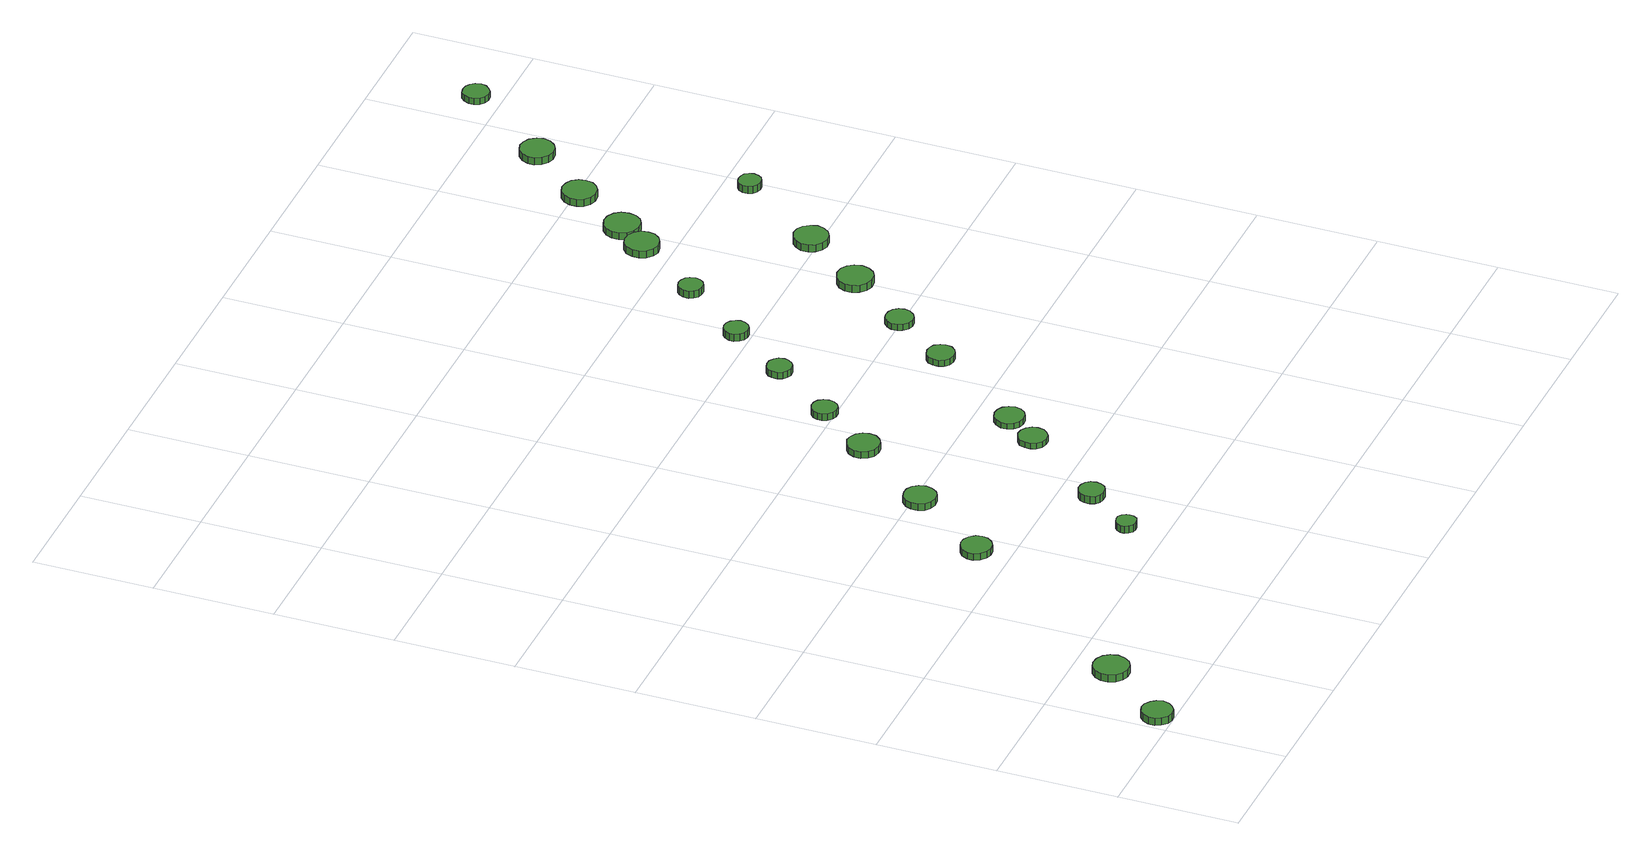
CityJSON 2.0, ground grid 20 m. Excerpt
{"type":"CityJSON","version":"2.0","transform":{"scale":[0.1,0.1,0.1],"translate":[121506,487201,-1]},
"CityObjects":{
"tree1":{"type":"SolitaryVegetationObject","attributes":{"function":"something"},"geometry":[{"type":"MultiSurface","lod":"1","boundaries":[[[0,1,2,3,4,5,6,7,8,9,10,11,12,13,14]],[[15,16,17,18,19,20,21,22,23,24,25,26,27,28,29]],[[0,29,28,1]],[[1,28,27,2]],[[2,27,26,3]],[[3,26,25,4]],[[4,25,24,5]],[[5,24,23,6]],[[6,23,22,7]],[[7,22,21,8]],[[8,21,20,9]],[[9,20,19,10]],[[10,19,18,11]],[[11,18,17,12]],[[12,17,16,13]],[[13,16,15,14]],[[14,15,29,0]]]}]},
"tree2":{"type":"SolitaryVegetationObject","attributes":{"function":"something"},"geometry":[{"type":"MultiSurface","lod":"1","boundaries":[[[30,31,32,33,34,35,36,37,38,39,40,41,42,43,44]],[[45,46,47,48,49,50,51,52,53,54,55,56,57,58,59]],[[30,59,58,31]],[[31,58,57,32]],[[32,57,56,33]],[[33,56,55,34]],[[34,55,54,35]],[[35,54,53,36]],[[36,53,52,37]],[[37,52,51,38]],[[38,51,50,39]],[[39,50,49,40]],[[40,49,48,41]],[[41,48,47,42]],[[42,47,46,43]],[[43,46,45,44]],[[44,45,59,30]]]}]},
"tree3":{"type":"SolitaryVegetationObject","attributes":{"function":"something"},"geometry":[{"type":"MultiSurface","lod":"1","boundaries":[[[60,61,62,63,64,65,66,67,68,69,70,71,72,73,74]],[[75,76,77,78,79,80,81,82,83,84,85,86,87,88,89]],[[60,89,88,61]],[[61,88,87,62]],[[62,87,86,63]],[[63,86,85,64]],[[64,85,84,65]],[[65,84,83,66]],[[66,83,82,67]],[[67,82,81,68]],[[68,81,80,69]],[[69,80,79,70]],[[70,79,78,71]],[[71,78,77,72]],[[72,77,76,73]],[[73,76,75,74]],[[74,75,89,60]]]}]},
"tree4":{"type":"SolitaryVegetationObject","attributes":{"function":"something"},"geometry":[{"type":"MultiSurface","lod":"1","boundaries":[[[90,91,92,93,94,95,96,97,98,99,100,101,102,103,104]],[[105,106,107,108,109,110,111,112,113,114,115,116,117,118,119]],[[90,119,118,91]],[[91,118,117,92]],[[92,117,116,93]],[[93,116,115,94]],[[94,115,114,95]],[[95,114,113,96]],[[96,113,112,97]],[[97,112,111,98]],[[98,111,110,99]],[[99,110,109,100]],[[100,109,108,101]],[[101,108,107,102]],[[102,107,106,103]],[[103,106,105,104]],[[104,105,119,90]]]}]},
"tree5":{"type":"SolitaryVegetationObject","attributes":{"function":"something"},"geometry":[{"type":"MultiSurface","lod":"1","boundaries":[[[120,121,122,123,124,125,126,127,128,129,130,131,132,133,134]],[[135,136,137,138,139,140,141,142,143,144,145,146,147,148,149]],[[120,149,148,121]],[[121,148,147,122]],[[122,147,146,123]],[[123,146,145,124]],[[124,145,144,125]],[[125,144,143,126]],[[126,143,142,127]],[[127,142,141,128]],[[128,141,140,129]],[[129,140,139,130]],[[130,139,138,131]],[[131,138,137,132]],[[132,137,136,133]],[[133,136,135,134]],[[134,135,149,120]]]}]},
"tree6":{"type":"SolitaryVegetationObject","attributes":{"function":"something"},"geometry":[{"type":"MultiSurface","lod":"1","boundaries":[[[150,151,152,153,154,155,156,157,158,159,160,161,162,163,164]],[[165,166,167,168,169,170,171,172,173,174,175,176,177,178,179]],[[150,179,178,151]],[[151,178,177,152]],[[152,177,176,153]],[[153,176,175,154]],[[154,175,174,155]],[[155,174,173,156]],[[156,173,172,157]],[[157,172,171,158]],[[158,171,170,159]],[[159,170,169,160]],[[160,169,168,161]],[[161,168,167,162]],[[162,167,166,163]],[[163,166,165,164]],[[164,165,179,150]]]}]},
"tree7":{"type":"SolitaryVegetationObject","attributes":{"function":"something"},"geometry":[{"type":"MultiSurface","lod":"1","boundaries":[[[180,181,182,183,184,185,186,187,188,189,190,191,192,193,194]],[[195,196,197,198,199,200,201,202,203,204,205,206,207,208,209]],[[180,209,208,181]],[[181,208,207,182]],[[182,207,206,183]],[[183,206,205,184]],[[184,205,204,185]],[[185,204,203,186]],[[186,203,202,187]],[[187,202,201,188]],[[188,201,200,189]],[[189,200,199,190]],[[190,199,198,191]],[[191,198,197,192]],[[192,197,196,193]],[[193,196,195,194]],[[194,195,209,180]]]}]},
"tree8":{"type":"SolitaryVegetationObject","attributes":{"function":"something"},"geometry":[{"type":"MultiSurface","lod":"1","boundaries":[[[210,211,212,213,214,215,216,217,218,219,220,221,222,223,224]],[[225,226,227,228,229,230,231,232,233,234,235,236,237,238,239]],[[210,239,238,211]],[[211,238,237,212]],[[212,237,236,213]],[[213,236,235,214]],[[214,235,234,215]],[[215,234,233,216]],[[216,233,232,217]],[[217,232,231,218]],[[218,231,230,219]],[[219,230,229,220]],[[220,229,228,221]],[[221,228,227,222]],[[222,227,226,223]],[[223,226,225,224]],[[224,225,239,210]]]}]},
"tree9":{"type":"SolitaryVegetationObject","attributes":{"function":"something"},"geometry":[{"type":"MultiSurface","lod":"1","boundaries":[[[240,241,242,243,244,245,246,247,248,249,250,251,252,253,254]],[[255,256,257,258,259,260,261,262,263,264,265,266,267,268,269]],[[240,269,268,241]],[[241,268,267,242]],[[242,267,266,243]],[[243,266,265,244]],[[244,265,264,245]],[[245,264,263,246]],[[246,263,262,247]],[[247,262,261,248]],[[248,261,260,249]],[[249,260,259,250]],[[250,259,258,251]],[[251,258,257,252]],[[252,257,256,253]],[[253,256,255,254]],[[254,255,269,240]]]}]},
"tree10":{"type":"SolitaryVegetationObject","attributes":{"function":"something"},"geometry":[{"type":"MultiSurface","lod":"1","boundaries":[[[270,271,272,273,274,275,276,277,278,279,280,281,282,283,284]],[[285,286,287,288,289,290,291,292,293,294,295,296,297,298,299]],[[270,299,298,271]],[[271,298,297,272]],[[272,297,296,273]],[[273,296,295,274]],[[274,295,294,275]],[[275,294,293,276]],[[276,293,292,277]],[[277,292,291,278]],[[278,291,290,279]],[[279,290,289,280]],[[280,289,288,281]],[[281,288,287,282]],[[282,287,286,283]],[[283,286,285,284]],[[284,285,299,270]]]}]},
"tree11":{"type":"SolitaryVegetationObject","attributes":{"function":"something"},"geometry":[{"type":"MultiSurface","lod":"1","boundaries":[[[300,301,302,303,304,305,306,307,308,309,310,311,312,313,314]],[[315,316,317,318,319,320,321,322,323,324,325,326,327,328,329]],[[300,329,328,301]],[[301,328,327,302]],[[302,327,326,303]],[[303,326,325,304]],[[304,325,324,305]],[[305,324,323,306]],[[306,323,322,307]],[[307,322,321,308]],[[308,321,320,309]],[[309,320,319,310]],[[310,319,318,311]],[[311,318,317,312]],[[312,317,316,313]],[[313,316,315,314]],[[314,315,329,300]]]}]},
"tree12":{"type":"SolitaryVegetationObject","attributes":{"function":"something"},"geometry":[{"type":"MultiSurface","lod":"1","boundaries":[[[330,331,332,333,334,335,336,337,338,339,340,341,342,343,344]],[[345,346,347,348,349,350,351,352,353,354,355,356,357,358,359]],[[330,359,358,331]],[[331,358,357,332]],[[332,357,356,333]],[[333,356,355,334]],[[334,355,354,335]],[[335,354,353,336]],[[336,353,352,337]],[[337,352,351,338]],[[338,351,350,339]],[[339,350,349,340]],[[340,349,348,341]],[[341,348,347,342]],[[342,347,346,343]],[[343,346,345,344]],[[344,345,359,330]]]}]},
"tree13":{"type":"SolitaryVegetationObject","attributes":{"function":"something"},"geometry":[{"type":"MultiSurface","lod":"1","boundaries":[[[360,361,362,363,364,365,366,367,368,369,370,371,372,373,374]],[[375,376,377,378,379,380,381,382,383,384,385,386,387,388,389]],[[360,389,388,361]],[[361,388,387,362]],[[362,387,386,363]],[[363,386,385,364]],[[364,385,384,365]],[[365,384,383,366]],[[366,383,382,367]],[[367,382,381,368]],[[368,381,380,369]],[[369,380,379,370]],[[370,379,378,371]],[[371,378,377,372]],[[372,377,376,373]],[[373,376,375,374]],[[374,375,389,360]]]}]},
"tree14":{"type":"SolitaryVegetationObject","attributes":{"function":"something"},"geometry":[{"type":"MultiSurface","lod":"1","boundaries":[[[390,391,392,393,394,395,396,397,398,399,400,401,402,403,404]],[[405,406,407,408,409,410,411,412,413,414,415,416,417,418,419]],[[390,419,418,391]],[[391,418,417,392]],[[392,417,416,393]],[[393,416,415,394]],[[394,415,414,395]],[[395,414,413,396]],[[396,413,412,397]],[[397,412,411,398]],[[398,411,410,399]],[[399,410,409,400]],[[400,409,408,401]],[[401,408,407,402]],[[402,407,406,403]],[[403,406,405,404]],[[404,405,419,390]]]}]},
"tree15":{"type":"SolitaryVegetationObject","attributes":{"function":"something"},"geometry":[{"type":"MultiSurface","lod":"1","boundaries":[[[420,421,422,423,424,425,426,427,428,429,430,431,432,433,434]],[[435,436,437,438,439,440,441,442,443,444,445,446,447,448,449]],[[420,449,448,421]],[[421,448,447,422]],[[422,447,446,423]],[[423,446,445,424]],[[424,445,444,425]],[[425,444,443,426]],[[426,443,442,427]],[[427,442,441,428]],[[428,441,440,429]],[[429,440,439,430]],[[430,439,438,431]],[[431,438,437,432]],[[432,437,436,433]],[[433,436,435,434]],[[434,435,449,420]]]}]},
"tree16":{"type":"SolitaryVegetationObject","attributes":{"function":"something"},"geometry":[{"type":"MultiSurface","lod":"1","boundaries":[[[450,451,452,453,454,455,456,457,458,459,460,461,462,463,464]],[[465,466,467,468,469,470,471,472,473,474,475,476,477,478,479]],[[450,479,478,451]],[[451,478,477,452]],[[452,477,476,453]],[[453,476,475,454]],[[454,475,474,455]],[[455,474,473,456]],[[456,473,472,457]],[[457,472,471,458]],[[458,471,470,459]],[[459,470,469,460]],[[460,469,468,461]],[[461,468,467,462]],[[462,467,466,463]],[[463,466,465,464]],[[464,465,479,450]]]}]},
"tree17":{"type":"SolitaryVegetationObject","attributes":{"function":"something"},"geometry":[{"type":"MultiSurface","lod":"1","boundaries":[[[480,481,482,483,484,485,486,487,488,489,490,491,492,493,494]],[[495,496,497,498,499,500,501,502,503,504,505,506,507,508,509]],[[480,509,508,481]],[[481,508,507,482]],[[482,507,506,483]],[[483,506,505,484]],[[484,505,504,485]],[[485,504,503,486]],[[486,503,502,487]],[[487,502,501,488]],[[488,501,500,489]],[[489,500,499,490]],[[490,499,498,491]],[[491,498,497,492]],[[492,497,496,493]],[[493,496,495,494]],[[494,495,509,480]]]}]},
"tree18":{"type":"SolitaryVegetationObject","attributes":{"function":"something"},"geometry":[{"type":"MultiSurface","lod":"1","boundaries":[[[510,511,512,513,514,515,516,517,518,519,520,521,522,523,524]],[[525,526,527,528,529,530,531,532,533,534,535,536,537,538,539]],[[510,539,538,511]],[[511,538,537,512]],[[512,537,536,513]],[[513,536,535,514]],[[514,535,534,515]],[[515,534,533,516]],[[516,533,532,517]],[[517,532,531,518]],[[518,531,530,519]],[[519,530,529,520]],[[520,529,528,521]],[[521,528,527,522]],[[522,527,526,523]],[[523,526,525,524]],[[524,525,539,510]]]}]},
"tree19":{"type":"SolitaryVegetationObject","attributes":{"function":"something"},"geometry":[{"type":"MultiSurface","lod":"1","boundaries":[[[540,541,542,543,544,545,546,547,548,549,550,551,552,553,554]],[[555,556,557,558,559,560,561,562,563,564,565,566,567,568,569]],[[540,569,568,541]],[[541,568,567,542]],[[542,567,566,543]],[[543,566,565,544]],[[544,565,564,545]],[[545,564,563,546]],[[546,563,562,547]],[[547,562,561,548]],[[548,561,560,549]],[[549,560,559,550]],[[550,559,558,551]],[[551,558,557,552]],[[552,557,556,553]],[[553,556,555,554]],[[554,555,569,540]]]}]},
"tree20":{"type":"SolitaryVegetationObject","attributes":{"function":"something"},"geometry":[{"type":"MultiSurface","lod":"1","boundaries":[[[570,571,572,573,574,575,576,577,578,579,580,581,582,583,584]],[[585,586,587,588,589,590,591,592,593,594,595,596,597,598,599]],[[570,599,598,571]],[[571,598,597,572]],[[572,597,596,573]],[[573,596,595,574]],[[574,595,594,575]],[[575,594,593,576]],[[576,593,592,577]],[[577,592,591,578]],[[578,591,590,579]],[[579,590,589,580]],[[580,589,588,581]],[[581,588,587,582]],[[582,587,586,583]],[[583,586,585,584]],[[584,585,599,570]]]}]},
"tree21":{"type":"SolitaryVegetationObject","attributes":{"function":"something"},"geometry":[{"type":"MultiSurface","lod":"1","boundaries":[[[600,601,602,603,604,605,606,607,608,609,610,611,612,613,614]],[[615,616,617,618,619,620,621,622,623,624,625,626,627,628,629]],[[600,629,628,601]],[[601,628,627,602]],[[602,627,626,603]],[[603,626,625,604]],[[604,625,624,605]],[[605,624,623,606]],[[606,623,622,607]],[[607,622,621,608]],[[608,621,620,609]],[[609,620,619,610]],[[610,619,618,611]],[[611,618,617,612]],[[612,617,616,613]],[[613,616,615,614]],[[614,615,629,600]]]}]},
"tree22":{"type":"SolitaryVegetationObject","attributes":{"function":"something"},"geometry":[{"type":"MultiSurface","lod":"1","boundaries":[[[630,631,632,633,634,635,636,637,638,639,640,641,642,643,644]],[[645,646,647,648,649,650,651,652,653,654,655,656,657,658,659]],[[630,659,658,631]],[[631,658,657,632]],[[632,657,656,633]],[[633,656,655,634]],[[634,655,654,635]],[[635,654,653,636]],[[636,653,652,637]],[[637,652,651,638]],[[638,651,650,639]],[[639,650,649,640]],[[640,649,648,641]],[[641,648,647,642]],[[642,647,646,643]],[[643,646,645,644]],[[644,645,659,630]]]}]},
"tree23":{"type":"SolitaryVegetationObject","attributes":{"function":"something"},"geometry":[{"type":"MultiSurface","lod":"1","boundaries":[[[660,661,662,663,664,665,666,667,668,669,670,671,672,673,674]],[[675,676,677,678,679,680,681,682,683,684,685,686,687,688,689]],[[660,689,688,661]],[[661,688,687,662]],[[662,687,686,663]],[[663,686,685,664]],[[664,685,684,665]],[[665,684,683,666]],[[666,683,682,667]],[[667,682,681,668]],[[668,681,680,669]],[[669,680,679,670]],[[670,679,678,671]],[[671,678,677,672]],[[672,677,676,673]],[[673,676,675,674]],[[674,675,689,660]]]}]}
},
"vertices":[
[58,26,20],[55,36,20],[49,44,20],[40,50,20],[30,51,20],[20,48,20],[12,41,20],[7,31,20],[7,20,20],[12,11,20],[20,3,20],[30,0,20],[40,1,20],[49,7,20],[55,15,20],[55,15,7],[49,7,7],[40,1,7],[30,0,7],[20,3,7],[12,11,7],[7,20,7],[7,31,7],[12,41,7],[20,48,7],[30,51,7],[40,50,7],[49,44,7],[55,36,7],[58,26,7],
[145,135,25],[142,147,25],[135,157,25],[124,163,25],[112,164,25],[101,161,25],[92,152,25],[87,141,25],[87,129,25],[92,118,25],[101,110,25],[112,106,25],[124,107,25],[135,113,25],[142,123,25],[142,123,12],[135,113,12],[124,107,12],[112,106,12],[101,110,12],[92,118,12],[87,129,12],[87,141,12],[92,152,12],[101,161,12],[112,164,12],[124,163,12],[135,157,12],[142,147,12],[145,135,12],
[385,455,21],[383,465,21],[376,474,21],[367,479,21],[357,480,21],[347,477,21],[339,470,21],[334,460,21],[334,450,21],[339,440,21],[347,433,21],[357,430,21],[367,431,21],[376,436,21],[383,445,21],[383,445,9],[376,436,9],[367,431,9],[357,430,9],[347,433,9],[339,440,9],[334,450,9],[334,460,9],[339,470,9],[347,477,9],[357,480,9],[367,479,9],[376,474,9],[383,465,9],[385,455,9],
[519,263,25],[518,269,25],[514,275,25],[508,279,25],[501,279,25],[494,277,25],[489,272,25],[486,266,25],[486,259,25],[489,253,25],[494,248,25],[501,246,25],[508,247,25],[514,250,25],[518,256,25],[518,256,12],[514,250,12],[508,247,12],[501,246,12],[494,248,12],[489,253,12],[486,259,12],[486,266,12],[489,272,12],[494,277,12],[501,279,12],[508,279,12],[514,275,12],[518,269,12],[519,263,12],
[489,589,18],[486,600,18],[480,609,18],[471,614,18],[460,615,18],[449,612,18],[441,604,18],[437,594,18],[437,583,18],[441,573,18],[449,566,18],[460,563,18],[471,564,18],[480,569,18],[486,578,18],[486,578,6],[480,569,6],[471,564,6],[460,563,6],[449,566,6],[441,573,6],[437,583,6],[437,594,6],[441,604,6],[449,612,6],[460,615,6],[471,614,6],[480,609,6],[486,600,6],[489,589,6],
[594,348,19],[592,357,19],[587,364,19],[579,368,19],[570,369,19],[562,366,19],[555,360,19],[552,352,19],[552,343,19],[555,335,19],[562,329,19],[570,327,19],[579,328,19],[587,332,19],[592,339,19],[592,339,6],[587,332,6],[579,328,6],[570,327,6],[562,329,6],[555,335,6],[552,343,6],[552,352,6],[555,360,6],[562,366,6],[570,369,6],[579,368,6],[587,364,6],[592,357,6],[594,348,6],
[594,724,18],[592,735,18],[585,744,18],[576,749,18],[565,751,18],[554,747,18],[546,740,18],[541,730,18],[541,718,18],[546,708,18],[554,701,18],[565,698,18],[576,699,18],[585,704,18],[592,713,18],[592,713,6],[585,704,6],[576,699,6],[565,698,6],[554,701,6],[546,708,6],[541,718,6],[541,730,6],[546,740,6],[554,747,6],[565,751,6],[576,749,6],[585,744,6],[592,735,6],[594,724,6],
[708,490,16],[706,499,16],[700,507,16],[692,512,16],[682,513,16],[673,510,16],[665,503,16],[662,494,16],[662,485,16],[665,476,16],[673,469,16],[682,466,16],[692,467,16],[700,472,16],[706,480,16],[706,480,6],[700,472,6],[692,467,6],[682,466,6],[673,469,6],[665,476,6],[662,485,6],[662,494,6],[665,503,6],[673,510,6],[682,513,6],[692,512,6],[700,507,6],[706,499,6],[708,490,6],
[659,817,18],[657,826,18],[652,833,18],[645,837,18],[636,838,18],[628,835,18],[621,829,18],[618,821,18],[618,813,18],[621,805,18],[628,799,18],[636,796,18],[645,797,18],[652,801,18],[657,808,18],[657,808,6],[652,801,6],[645,797,6],[636,796,6],[628,799,6],[621,805,6],[618,813,6],[618,821,6],[621,829,6],[628,835,6],[636,838,6],[645,837,6],[652,833,6],[657,826,6],[659,817,6],
[749,544,16],[747,554,16],[741,562,16],[732,567,16],[722,568,16],[712,565,16],[705,558,16],[700,549,16],[700,539,16],[705,529,16],[712,523,16],[722,520,16],[732,521,16],[741,526,16],[747,534,16],[747,534,6],[741,526,6],[732,521,6],[722,520,6],[712,523,6],[705,529,6],[700,539,6],[700,549,6],[705,558,6],[712,565,6],[722,568,6],[732,567,6],[741,562,6],[747,554,6],[749,544,6],
[742,924,18],[740,933,18],[735,939,18],[728,944,18],[719,944,18],[711,942,18],[705,936,18],[702,929,18],[702,920,18],[705,912,18],[711,907,18],[719,904,18],[728,905,18],[735,909,18],[740,916,18],[740,916,6],[735,909,6],[728,905,6],[719,904,6],[711,907,6],[705,912,6],[702,920,6],[702,929,6],[705,936,6],[711,942,6],[719,944,6],[728,944,6],[735,939,6],[740,933,6],[742,924,6],
[871,707,17],[869,716,17],[863,724,17],[855,728,17],[846,729,17],[836,726,17],[829,720,17],[826,711,17],[826,702,17],[829,693,17],[836,687,17],[846,684,17],[855,685,17],[863,689,17],[869,697,17],[869,697,6],[863,689,6],[855,685,6],[846,684,6],[836,687,6],[829,693,6],[826,702,6],[826,711,6],[829,720,6],[836,726,6],[846,729,6],[855,728,6],[863,724,6],[869,716,6],[871,707,6],
[815,1025,19],[813,1033,19],[808,1040,19],[801,1044,19],[793,1045,19],[785,1043,19],[779,1037,19],[775,1029,19],[775,1021,19],[779,1013,19],[785,1008,19],[793,1005,19],[801,1006,19],[808,1010,19],[813,1017,19],[813,1017,6],[808,1010,6],[801,1006,6],[793,1005,6],[785,1008,6],[779,1013,6],[775,1021,6],[775,1029,6],[779,1037,6],[785,1043,6],[793,1045,6],[801,1044,6],[808,1040,6],[813,1033,6],[815,1025,6],
[941,803,17],[939,812,17],[933,820,17],[925,824,17],[916,825,17],[907,823,17],[900,816,17],[896,808,17],[896,798,17],[900,790,17],[907,783,17],[916,780,17],[925,781,17],[933,786,17],[939,794,17],[939,794,6],[933,786,6],[925,781,6],[916,780,6],[907,783,6],[900,790,6],[896,798,6],[896,808,6],[900,816,6],[907,823,6],[916,825,6],[925,824,6],[933,820,6],[939,812,6],[941,803,6],
[893,1131,25],[891,1140,25],[887,1146,25],[879,1150,25],[871,1151,25],[863,1149,25],[857,1143,25],[854,1136,25],[854,1127,25],[857,1120,25],[863,1114,25],[871,1112,25],[879,1112,25],[887,1117,25],[891,1123,25],[891,1123,12],[887,1117,12],[879,1112,12],[871,1112,12],[863,1114,12],[857,1120,12],[854,1127,12],[854,1136,12],[857,1143,12],[863,1149,12],[871,1151,12],[879,1150,12],[887,1146,12],[891,1140,12],[893,1131,12],
[1028,908,19],[1025,920,19],[1018,930,19],[1008,936,19],[995,937,19],[984,933,19],[975,925,19],[970,914,19],[970,902,19],[975,891,19],[984,883,19],[995,879,19],[1008,880,19],[1018,886,19],[1025,896,19],[1025,896,6],[1018,886,6],[1008,880,6],[995,879,6],[984,883,6],[975,891,6],[970,902,6],[970,914,6],[975,925,6],[984,933,6],[995,937,6],[1008,936,6],[1018,930,6],[1025,920,6],[1028,908,6],
[985,1245,26],[983,1257,26],[976,1266,26],[966,1272,26],[954,1273,26],[943,1270,26],[934,1262,26],[930,1251,26],[930,1240,26],[934,1229,26],[943,1221,26],[954,1217,26],[966,1219,26],[976,1225,26],[983,1234,26],[983,1234,13],[976,1225,13],[966,1219,13],[954,1217,13],[943,1221,13],[934,1229,13],[930,1240,13],[930,1251,13],[934,1262,13],[943,1270,13],[954,1273,13],[966,1272,13],[976,1266,13],[983,1257,13],[985,1245,13],
[1100,1010,24],[1097,1021,24],[1090,1031,24],[1080,1037,24],[1068,1038,24],[1057,1034,24],[1049,1026,24],[1044,1016,24],[1044,1004,24],[1049,993,24],[1057,986,24],[1068,982,24],[1080,983,24],[1090,989,24],[1097,998,24],[1097,998,11],[1090,989,11],[1080,983,11],[1068,982,11],[1057,986,11],[1049,993,11],[1044,1004,11],[1044,1016,11],[1049,1026,11],[1057,1034,11],[1068,1038,11],[1080,1037,11],[1090,1031,11],[1097,1021,11],[1100,1010,11],
[1026,1294,24],[1024,1306,24],[1017,1316,24],[1006,1322,24],[994,1323,24],[982,1319,24],[973,1311,24],[968,1300,24],[968,1288,24],[973,1277,24],[982,1269,24],[994,1265,24],[1006,1266,24],[1017,1272,24],[1024,1282,24],[1024,1282,12],[1017,1272,12],[1006,1266,12],[994,1265,12],[982,1269,12],[973,1277,12],[968,1288,12],[968,1300,12],[973,1311,12],[982,1319,12],[994,1323,12],[1006,1322,12],[1017,1316,12],[1024,1306,12],[1026,1294,12],
[1093,1392,20],[1091,1403,20],[1084,1413,20],[1074,1418,20],[1062,1420,20],[1051,1416,20],[1042,1408,20],[1038,1397,20],[1038,1386,20],[1042,1375,20],[1051,1367,20],[1062,1364,20],[1074,1365,20],[1084,1371,20],[1091,1380,20],[1091,1380,7],[1084,1371,7],[1074,1365,7],[1062,1364,7],[1051,1367,7],[1042,1375,7],[1038,1386,7],[1038,1397,7],[1042,1408,7],[1051,1416,7],[1062,1420,7],[1074,1418,7],[1084,1413,7],[1091,1403,7],[1093,1392,7],
[1200,1155,24],[1198,1162,24],[1194,1169,24],[1187,1172,24],[1179,1173,24],[1172,1171,24],[1166,1166,24],[1163,1159,24],[1163,1151,24],[1166,1144,24],[1172,1139,24],[1179,1137,24],[1187,1137,24],[1194,1141,24],[1198,1147,24],[1198,1147,11],[1194,1141,11],[1187,1137,11],[1179,1137,11],[1172,1139,11],[1166,1144,11],[1163,1151,11],[1163,1159,11],[1166,1166,11],[1172,1171,11],[1179,1173,11],[1187,1172,11],[1194,1169,11],[1198,1162,11],[1200,1155,11],
[1180,1496,19],[1177,1507,19],[1170,1517,19],[1160,1522,19],[1149,1524,19],[1138,1520,19],[1129,1512,19],[1124,1501,19],[1124,1490,19],[1129,1479,19],[1138,1471,19],[1149,1468,19],[1160,1469,19],[1170,1475,19],[1177,1484,19],[1177,1484,6],[1170,1475,6],[1160,1469,6],[1149,1468,6],[1138,1471,6],[1129,1479,6],[1124,1490,6],[1124,1501,6],[1129,1512,6],[1138,1520,6],[1149,1524,6],[1160,1522,6],[1170,1517,6],[1177,1507,6],[1180,1496,6],
[1289,1643,18],[1287,1652,18],[1281,1659,18],[1274,1663,18],[1265,1664,18],[1256,1662,18],[1250,1656,18],[1246,1647,18],[1246,1638,18],[1250,1630,18],[1256,1624,18],[1265,1621,18],[1274,1622,18],[1281,1627,18],[1287,1634,18],[1287,1634,7],[1281,1627,7],[1274,1622,7],[1265,1621,7],[1256,1624,7],[1250,1630,7],[1246,1638,7],[1246,1647,7],[1250,1656,7],[1256,1662,7],[1265,1664,7],[1274,1663,7],[1281,1659,7],[1287,1652,7],[1289,1643,7]
]}
